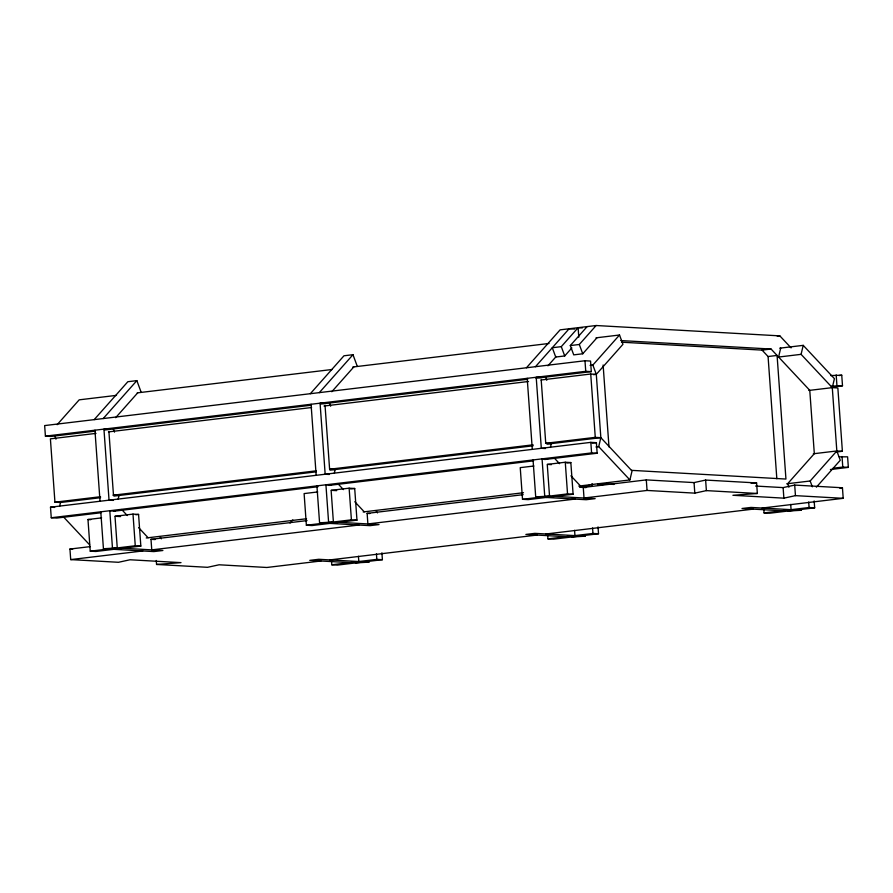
<?xml version="1.0" encoding="UTF-8"?>
<svg xmlns="http://www.w3.org/2000/svg" width="893" height="893" viewBox="0 0 893 893"><rect width="100%" height="100%" fill="white"/><g stroke="black" fill="none" stroke-linecap="round" stroke-linejoin="round"><path stroke-width="1.34" d="M59.597 506.353L60.512 502.502L100.585 497.691M118.133 499.321L119.048 495.47L113.478 495.157L108.935 431.832M334.261 473.39L335.176 469.539L329.606 469.227L325.074 405.902M550.401 447.46L551.305 443.609L545.746 443.296L541.203 379.971M586.042 487.611L580.048 487.277L580.372 485.881L570.928 475.802M580.048 487.277L589.056 486.194L589.38 484.81M545.523 443.319L595.274 437.358L600.844 437.67L632.032 470.957L629.911 479.943L598.712 446.645L600.844 437.67L596.301 374.346L592.863 365.047L619.519 335.009L622.957 344.307L596.301 374.346L593.532 374.669M600.833 485.267L598.053 485.111L598.388 483.727M598.053 485.111L607.061 484.039L607.396 482.644M780.705 348.058L778.584 357.044L809.772 390.341L814.316 453.666L787.659 483.693L788.943 487.187M816.369 487.187L840.268 460.263L836.83 450.965L832.287 387.64L801.088 354.342L803.22 345.357L779.723 348.181M808.79 390.453L832.287 387.64L834.419 378.654L803.22 345.357M57.13 424.7L79.187 399.841L116.503 395.365M94.178 419.643L127.844 381.713L136.852 380.63L141.072 392.038M103.186 418.56L136.852 380.63M115.666 417.678L137.723 392.82M310.317 393.713L343.972 355.782L352.981 354.7L357.2 366.108M319.314 392.63L352.981 354.7M331.794 391.737L353.851 366.889M290.058 523.041L292.815 519.938M526.446 367.771L560.112 329.852L596.133 325.521L779.835 335.868L791.086 347.89M535.454 366.699L569.109 328.769L574.679 329.082M571.855 347.913L564.722 355.95L555.725 357.033L552.287 347.734L561.284 346.651L578.117 327.686L582.292 327.921M547.922 365.806L556.205 356.486M597.004 337.71L582.738 353.784L573.73 354.867L570.292 345.569L587.125 326.604M570.292 345.569L579.3 344.486L596.133 325.521M786.677 483.816L810.174 480.992L836.83 450.965L842.389 451.278L837.857 387.953L832.287 387.64M757.353 493.483L706.385 490.614L694.81 493.137L647.057 490.447L584.022 498.015L583.263 487.455L646.298 479.898L694.051 482.588L705.626 480.066L756.594 482.934L757.353 493.483L732.907 495.28L783.875 498.16L795.451 495.637L843.204 498.327L842.445 487.768L794.703 485.078L783.116 487.6L755.567 486.049M137.232 392.875L332.084 369.501M352.813 367.012L549.039 343.47M596.022 337.833L619.519 335.009M777.256 336.181L779.835 335.868M536.023 378.252L591.3 371.622L590.552 361.062L584.982 360.75L44.65 425.581L45.409 436.141L50.968 436.454L95.194 431.14M590.094 365.371L592.863 365.047M45.409 436.141L585.741 371.309L591.3 371.622M621.506 342.198L762.064 350.112L771.072 349.04L777.077 355.447L785.94 479.05L631.463 470.343M104.358 430.046L310.775 405.277M320.453 404.116L527.741 379.246M96.009 433.384L50.399 438.854L54.942 502.19L60.512 502.502M108.444 431.899L311.59 407.521M324.025 406.025L528.544 381.49M540.991 379.994L590.731 374.022L596.301 374.346M762.064 350.112L768.069 356.519L777.077 355.447M777.602 357.167L801.088 354.342M830.646 375.562L841.742 375.216L842.501 385.776L831.45 387.093M838.985 375.551L841.742 375.216M831.405 386.122L842.501 385.776M54.942 502.19L100.541 496.709M112.987 495.224L316.122 470.845M329.941 469.193L533.088 444.814M113.902 496.095L316.167 471.828M329.986 470.164L533.121 445.797M546.94 444.134L600.844 437.67M101.043 512.749L56.828 518.063L51.258 517.75L50.499 507.191L590.831 442.359L596.401 442.671L597.149 453.231L544.641 459.527M592.249 443.174L596.401 442.671M595.944 446.98L598.712 446.645M51.258 517.75L591.59 452.918L597.149 453.231M113.478 511.265L318.008 486.718M328.914 485.412L533.59 460.855M115.264 516.232L133.001 514.111L138.571 514.424L140.837 546.081L95.808 551.483L90.249 551.171L87.972 519.514L101.623 517.873M317.752 491.943L304.111 493.583L306.377 525.24L311.947 525.553L356.966 520.15L354.7 488.493L349.13 488.181L331.392 490.302M533.88 466.012L520.239 467.642L522.505 499.31L528.076 499.622L573.105 494.22L570.839 462.563L565.269 462.239L547.532 464.371M135.836 514.748L138.571 514.424M350.603 488.984L354.7 488.493M566.742 463.054L570.839 462.563M813.333 453.778L836.83 450.965M836.864 451.936L842.389 451.278M146.24 537.977L306.533 518.744M363.194 511.946L523.499 492.713M578.776 486.082L629.911 479.943M156.275 560.48L156.554 564.443L181 562.635L130.032 559.766L118.456 562.289L70.703 559.598L69.944 549.05L90.338 546.605M358.886 525.028L151.754 549.876L150.995 539.327L307.036 520.597M575.014 499.087L367.883 523.945L367.135 513.386L523.164 494.666M839.264 456.848L847.591 456.825L848.35 467.374L830.39 469.539M100.786 511.801L103.432 548.737L117.262 547.934L114.996 516.266L120.555 516.578M316.915 485.87L319.571 522.807L333.39 522.003L331.124 490.335L336.694 490.648M533.054 459.94L535.7 496.876L549.53 496.073L547.253 464.405L551.428 464.639M90.249 551.171L135.267 545.768L140.837 546.081M306.377 525.24L351.407 519.838L356.966 520.15M522.505 499.31L567.535 493.907L573.105 494.22M70.703 559.598L142.746 550.959M833.113 468.222L842.78 467.061L848.35 467.374M839.699 488.103L842.445 487.768M320.888 560.994L266.851 567.479L219.098 564.789L207.522 567.312L156.554 564.443M329.885 559.911L537.017 535.063M546.025 533.981L753.145 509.133M762.153 508.05L843.204 498.327M331.504 560.648L331.794 564.778L376.824 559.375L382.394 559.699L381.903 552.812M547.632 534.717L547.934 538.847L592.963 533.445L598.522 533.757L598.031 526.881M763.772 508.787L764.062 512.917L809.091 507.514L814.662 507.827L814.159 500.951M382.394 559.699L337.364 565.102L331.794 564.778M598.522 533.757L553.493 539.16L547.934 538.847M814.662 507.827L769.632 513.229L764.062 512.917M751.158 483.336L756.594 482.934M620.769 340.568L771.072 349.04M541.772 377.56L536.202 377.248L541.303 448.297L545.478 448.532M325.644 403.491L320.074 403.178L325.164 474.239L329.338 474.473M109.504 429.433L103.945 429.12L109.035 500.169L113.21 500.404M547.621 459.169L542.062 458.857L544.708 495.794M607.061 484.039L614.004 484.43M589.056 486.194L591.825 486.35M555.089 496.385L595.151 498.64L586.143 499.723L546.092 497.457M796.645 509.992L801.467 510.26L787.637 511.075M331.493 485.1L325.923 484.787L328.568 521.724M535.7 496.876L540.522 497.144M782.078 510.763L742.016 508.497L751.024 507.425L791.075 509.68L790.707 504.4M367.135 513.386L369.914 513.542M338.96 522.316L379.023 524.571L370.015 525.653L329.952 523.398M580.517 535.923L585.339 536.191L571.509 537.006M50.499 507.191L54.674 507.425M115.353 511.03L109.794 510.718L112.44 547.666M319.571 522.807L324.393 523.086M565.939 536.693L525.888 534.438L534.885 533.355L574.947 535.61L574.567 530.33M87.972 519.514L90.762 519.67M150.995 539.327L155.17 539.562M122.832 548.246L162.883 550.501L153.886 551.584L113.824 549.329M364.377 561.853L369.2 562.121L355.381 562.936M103.432 548.737L108.254 549.016M349.81 562.623L309.748 560.369L318.756 559.286L358.819 561.541L358.439 556.261M69.944 549.05L72.679 549.195M553.906 457.64L559.576 463.69M337.777 483.571L343.448 489.621M354.789 501.732L364.244 511.823M121.638 509.501L127.319 515.551M138.661 527.663L148.115 537.753M63.113 516.522L89.579 544.775M375.942 510.662L377.493 512.895M159.814 536.593L161.354 538.825M810.174 480.992L812.317 486.808M579.3 344.486L582.738 353.784M561.284 346.651L564.722 355.95M545.478 376.801L546.773 380.284M329.35 402.732L330.633 406.215M113.221 428.662L114.505 432.145M54.685 435.684L55.969 439.177M836.172 374.904L836.931 385.463M842.032 456.513L842.78 467.061M808.701 502.011L809.091 507.514M794.703 485.078L795.451 495.637M783.116 487.6L783.875 498.16M768.069 356.519L776.832 478.737M705.626 480.066L706.385 490.614M694.051 482.588L694.81 493.137M646.298 479.898L647.057 490.447M603.121 365.003L608.993 446.946M590.731 374.022L595.274 437.358M584.982 360.75L585.741 371.309M590.831 442.359L591.59 452.918M592.07 483.604L592.271 486.372M592.561 527.942L592.963 533.445M578.117 327.686L578.798 337.163M565.269 462.239L567.535 493.907M527.205 378.331L532.295 449.38M376.433 553.872L376.824 559.375M349.13 488.181L351.407 519.838M311.065 404.261L316.167 475.31M133.001 514.111L135.267 545.768M94.937 430.192L100.027 501.252"/></g></svg>
